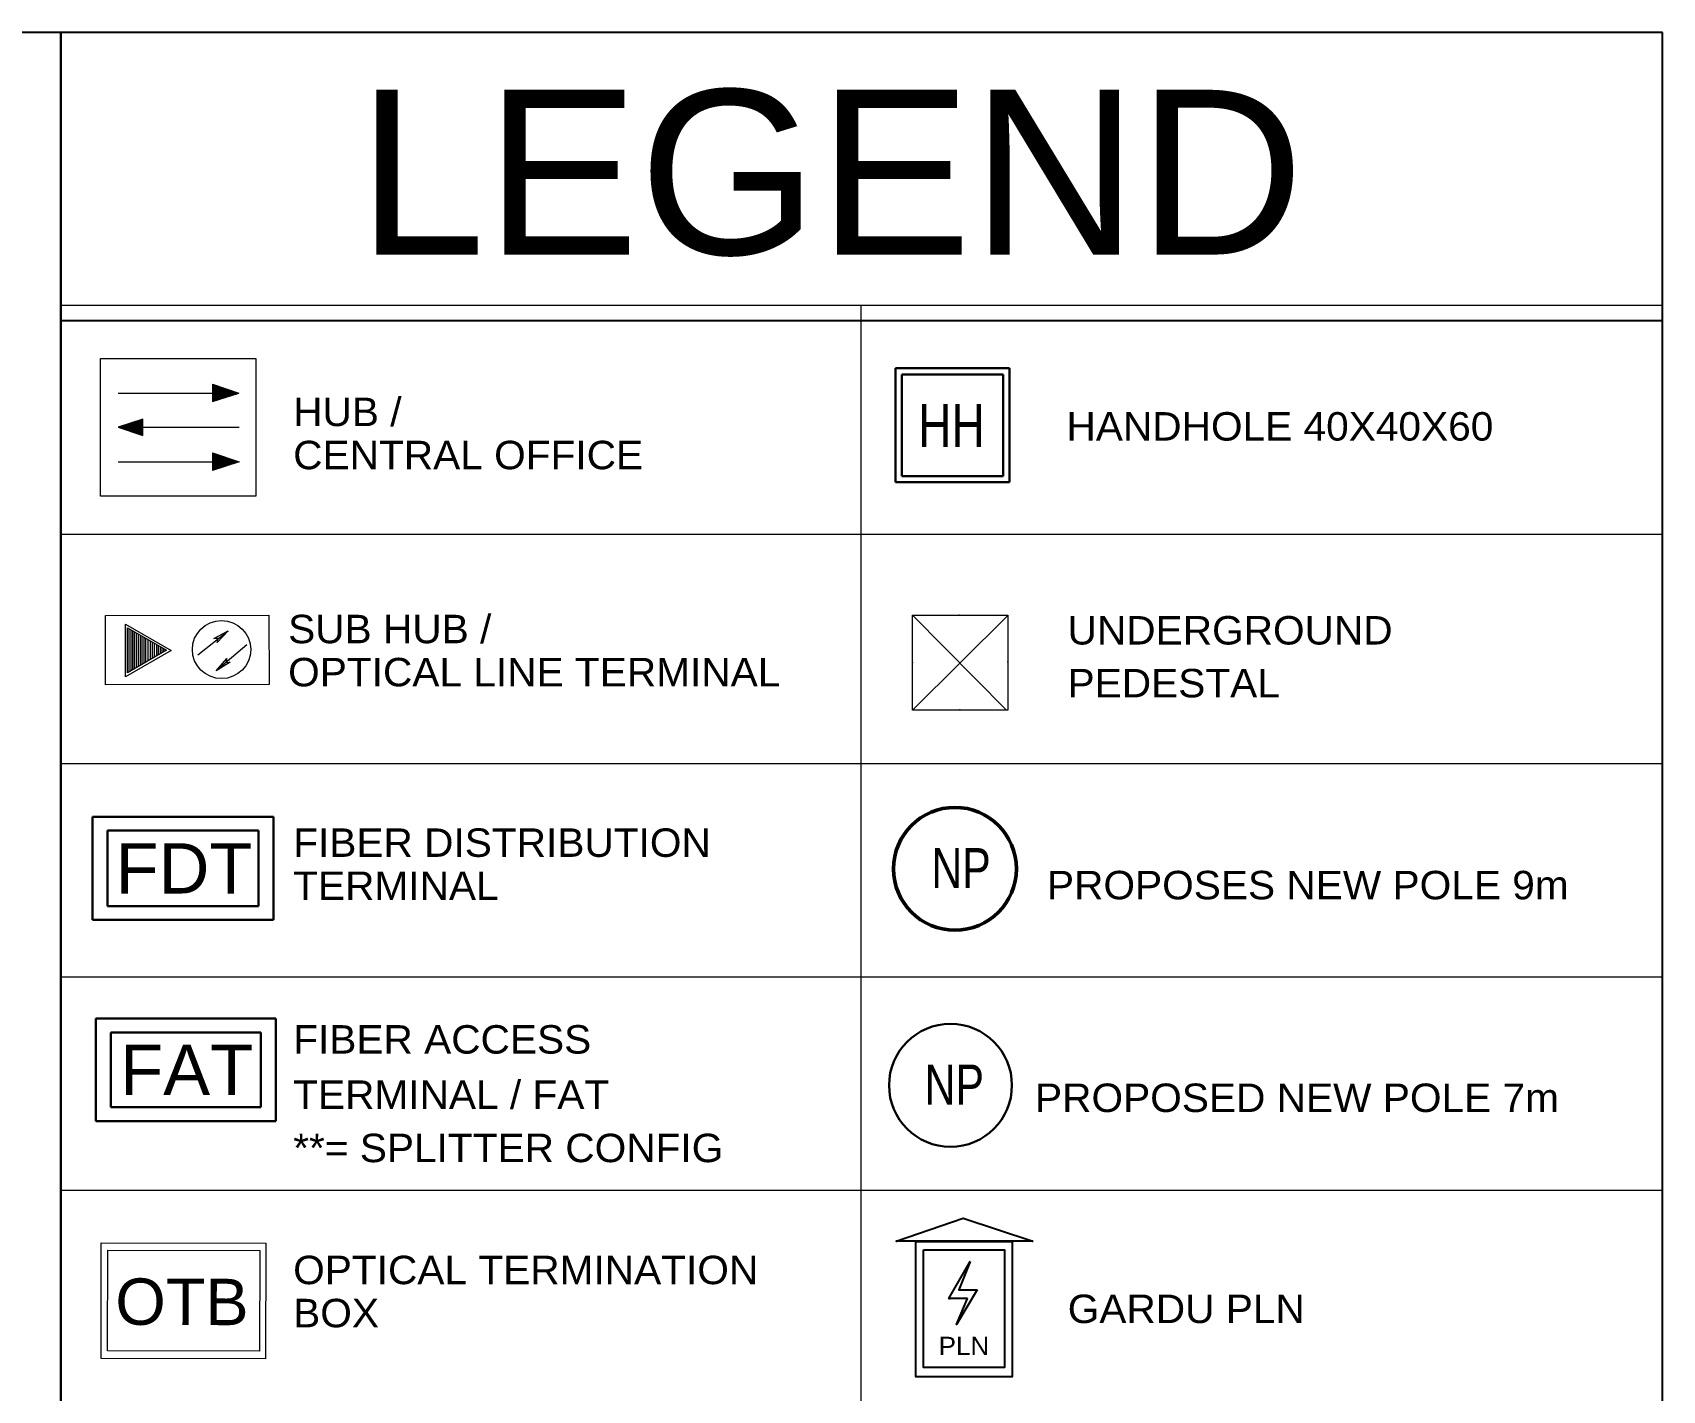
# Model space of a CAD drawing. Header units: metres. Extents: x 3071 to 12757, y 289 to 1488.
# Drawn here: x 12683.5 to 12757.3, y 1196.6 to 1258 of the extents above; entities that cross this region are included whole.
import ezdxf
from ezdxf.enums import TextEntityAlignment as Align

# ---------------------------------------------------------------- set-up
doc = ezdxf.new("R2010")
doc.units = ezdxf.units.M
doc.linetypes.add('PHANTOM2', pattern=[1.25, 0.625, -0.125, 0.125, -0.125, 0.125, -0.125])
for name, color, linetype in [('Basic Map', 251, 'Continuous'), ('HAND HOLE 40x40x60', 5, 'Continuous'), ('HUB CENTRAL OFFICE', 10, 'Continuous'), ('PLN', 250, 'Continuous'), ('PROPOSED NEW POLE 7m', 92, 'Continuous'), ('UNDERGROUND pedestal', 92, 'Continuous')]:
    doc.layers.add(name, color=color, linetype=linetype)
for name, color, linetype, lineweight in [('DESIGN SUMMARY', 7, 'Continuous', 0), ('FAT', 30, 'Continuous', 18), ('FAT AREA', 134, 'PHANTOM2', 25), ('FDT', 12, 'Continuous', 18), ('HAND HOLE 80x80x130', 30, 'Continuous', 0), ('HUB', 1, 'Continuous', 18), ('OLT', 1, 'Continuous', 18), ('OTB', 5, 'Continuous', 18), ('PROPOSES NEW POLE 9m', 170, 'Continuous', 0), ('SUB HUB', 1, 'Continuous', 13), ('TEE RADIUS', 5, 'Continuous', 0), ('TITLE BLOCK', 7, 'Continuous', 18)]:
    doc.layers.add(name, color=color, linetype=linetype, lineweight=lineweight)
doc.styles.add('Annotative', font='arial.ttf')
doc.styles.get("Standard").update_dxf_attribs({"font": 'arial.ttf'})
doc.styles.add('Style-WORKING', font='WORKING.shx')
doc.styles.add('Title Block v21 - Default$0$Standard', font='arial.ttf')
doc.styles.add('Title Block v21 - Default$0$Styledgn001', font='dgn001.shx')
doc.styles.add('Title Block v21 - Default$0$Styledgn003', font='dgn003.shx')

# ---------------------------------------------------------------- blocks, each defined once
blk = doc.blocks.new('Title Block v21 - Default$0$AnonymousCell4')
at = {"layer": 'TITLE BLOCK', "color": 3, "linetype": 'Continuous', "lineweight": 0}
for p, q in [((5.55, 5.51), (-5.55, -5.52)), ((5.36, -5.52), (-5.5, 5.5))]:
    blk.add_line(p, q, dxfattribs=at)
at = {"layer": 'TITLE BLOCK', "color": 3, "linetype": 'Continuous', "lineweight": 0, "flags": 128}
blk.add_lwpolyline([(-5.55, 5.51), (5.5, 5.51), (5.5, -5.49), (-5.55, -5.49), (-5.55, 5.51)], dxfattribs=at)
at = {"layer": 'TITLE BLOCK', "color": 3, "linetype": 'Continuous', "lineweight": 0}
for p in [(-0.14, 5.51), (-5.55, 0.04), (5.52, 0.09), (-0.06, -5.45)]:
    blk.add_point(p, dxfattribs=at)
blk = doc.blocks.new('Title Block v21 - Default$0$AnonymousCell9')
at = {"layer": 'OLT', "color": 1, "linetype": 'Continuous', "lineweight": 0}
for p, q in [((-2.22, -2.47), (-2.22, 2.51)), ((-1.99, -2.34), (-1.99, 2.38)), ((-1.79, -2.22), (-1.79, 2.27)), ((-1.59, -2.11), (-1.6, 2.15)), ((-1.37, -1.98), (-1.37, 2.03)), ((-1.15, -1.85), (-1.15, 1.9)), ((-0.91, -1.72), (-0.91, 1.77)), ((-0.7, -1.59), (-0.7, 1.64)), ((-0.49, -1.47), (-0.49, 1.52)), ((-0.27, -1.35), (-0.27, 1.4)), ((-0.01, -1.2), (-0.01, 1.25)), ((0.24, -1.06), (0.24, 1.11)), ((0.5, -0.9), (0.5, 0.96)), ((0.73, -0.77), (0.73, 0.82)), ((0.98, -0.63), (0.98, 0.68)), ((1.19, -0.51), (1.19, 0.56)), ((1.43, -0.37), (1.43, 0.43)), ((1.62, -0.26), (1.62, 0.32)), ((1.82, -0.14), (1.82, 0.2))]:
    blk.add_line(p, q, dxfattribs=at)
at = {"layer": 'OLT', "color": 1, "linetype": 'Continuous', "lineweight": 0, "flags": 128}
for points in [[(-2.66, -3.05), (-2.66, 3.05), (2.66, 0), (-2.66, -3.05)], [(-2.42, -2.59), (-2.43, 2.63), (2.12, 0.03), (-2.42, -2.59)], [(-2.42, -2.59), (-2.43, 2.63), (2.12, 0.03), (-2.42, -2.59)]]:
    blk.add_lwpolyline(points, dxfattribs=at)
blk = doc.blocks.new('Title Block v21 - Default$0$AnonymousCell10')
at = {"layer": 'OLT', "color": 1, "linetype": 'Continuous', "lineweight": 0, "flags": 128}
for points in [[(-2.77, -0.62), (0.75, 2.18), (-0.5, 0.82), (-0.4, 1.27), (-0.88, 1.28), (0.75, 2.18)], [(2.92, 0.55), (-0.61, -2.45), (0.59, -1.03), (0.5, -1.5), (0.99, -1.48), (-0.61, -2.45)]]:
    blk.add_lwpolyline(points, dxfattribs=at)
at = {"layer": 'OLT', "color": 1, "linetype": 'Continuous', "lineweight": 0}
blk.add_ellipse((0, 0), major_axis=(-3.39, 0), ratio=0.99325, dxfattribs=at)
blk = doc.blocks.new('Title Block v21 - Default$0$AnonymousCell8')
at = {"layer": 'OLT', "color": 7, "linetype": 'Continuous', "lineweight": 0, "flags": 128}
blk.add_lwpolyline([(9.49, -4.02), (-9.48, -4.04), (-9.49, 4.02), (9.48, 4.04), (9.49, -4.02)], dxfattribs=at)
at = {"color": 7, "linetype": 'Continuous', "lineweight": 0}
for name, p in [('Title Block v21 - Default$0$AnonymousCell9', (-4.51, -0.05)), ('Title Block v21 - Default$0$AnonymousCell10', (3.99, 0.05))]:
    blk.add_blockref(name, p, dxfattribs=at)
blk = doc.blocks.new('Title Block v21 - Default$0$AnonymousCell11')
at = {"layer": 'HUB'}
for p, q in [((-6.95, 3.97), (3.99, 3.97)), ((3.99, 5), (3.99, 2.98)), ((3.99, 5), (7.05, 3.97)), ((3.99, 2.98), (7.05, 3.97)), ((4.09, 3.03), (4.09, 4.97)), ((4.19, 3.06), (4.19, 4.93)), ((4.29, 3.1), (4.29, 4.9)), ((4.39, 3.13), (4.39, 4.87)), ((4.49, 3.16), (4.49, 4.83)), ((4.59, 3.19), (4.59, 4.8)), ((4.69, 3.22), (4.69, 4.77)), ((4.79, 3.25), (4.79, 4.73)), ((4.89, 3.29), (4.89, 4.7)), ((4.99, 3.32), (4.99, 4.66)), ((5.09, 3.35), (5.09, 4.63)), ((5.19, 3.38), (5.19, 4.6)), ((5.29, 3.41), (5.29, 4.56)), ((5.39, 3.44), (5.39, 4.53)), ((5.49, 3.48), (5.49, 4.5)), ((5.59, 3.51), (5.59, 4.46)), ((5.69, 3.54), (5.69, 4.43)), ((5.79, 3.57), (5.79, 4.4)), ((5.89, 3.6), (5.89, 4.36)), ((5.99, 3.63), (5.99, 4.33)), ((6.09, 3.67), (6.09, 4.3)), ((6.19, 3.7), (6.19, 4.26)), ((6.29, 3.73), (6.29, 4.23)), ((6.39, 3.76), (6.39, 4.19)), ((6.49, 3.79), (6.49, 4.16)), ((6.59, 3.83), (6.59, 4.13)), ((6.69, 3.86), (6.69, 4.09)), ((6.79, 3.89), (6.79, 4.06)), ((6.89, 3.92), (6.89, 4.03)), ((-4.1, 0.96), (-6.95, 0)), ((-6.95, 0), (-4.1, -0.96)), ((-6.8, -0.05), (-6.8, 0.05)), ((-6.7, -0.08), (-6.7, 0.09)), ((-6.6, -0.12), (-6.6, 0.12)), ((-6.5, -0.15), (-6.5, 0.15)), ((-6.4, -0.19), (-6.4, 0.19)), ((-6.3, -0.22), (-6.3, 0.22)), ((-6.2, -0.25), (-6.2, 0.25)), ((-6.1, -0.29), (-6.1, 0.29)), ((-6, -0.32), (-6, 0.32)), ((-5.9, -0.35), (-5.9, 0.36)), ((-5.8, -0.39), (-5.8, 0.39)), ((-5.7, -0.42), (-5.7, 0.42)), ((-5.6, -0.45), (-5.6, 0.46)), ((-5.5, -0.49), (-5.5, 0.49)), ((-5.4, -0.52), (-5.4, 0.52)), ((-5.3, -0.55), (-5.3, 0.56)), ((-5.2, -0.59), (-5.2, 0.59)), ((-5.1, -0.62), (-5.1, 0.63)), ((-5, -0.65), (-5, 0.66)), ((-4.9, -0.69), (-4.9, 0.69)), ((-4.8, -0.72), (-4.8, 0.73)), ((-4.7, -0.76), (-4.7, 0.76)), ((-4.6, -0.79), (-4.6, 0.79)), ((-4.5, -0.82), (-4.5, 0.83)), ((-4.4, -0.86), (-4.4, 0.86)), ((-4.3, -0.89), (-4.3, 0.9)), ((-4.2, -0.92), (-4.2, 0.93)), ((-4.1, -0.96), (-4.1, 0.96)), ((-4.1, 0), (7.06, 0)), ((3.99, -2.98), (3.99, -5)), ((3.99, -2.98), (7.06, -4)), ((4.09, -4.96), (4.09, -3.01)), ((4.19, -4.93), (4.19, -3.04)), ((4.29, -4.9), (4.29, -3.08)), ((4.39, -4.87), (4.39, -3.11)), ((4.49, -4.83), (4.49, -3.14)), ((4.59, -4.8), (4.59, -3.18)), ((4.69, -4.77), (4.69, -3.21)), ((4.79, -4.74), (4.79, -3.24)), ((4.89, -4.7), (4.89, -3.28)), ((4.99, -4.67), (4.99, -3.31)), ((5.09, -4.64), (5.09, -3.34)), ((5.19, -4.61), (5.19, -3.38)), ((5.29, -4.57), (5.29, -3.41)), ((5.39, -4.54), (5.39, -3.45)), ((5.49, -4.51), (5.49, -3.48)), ((5.59, -4.48), (5.59, -3.51)), ((5.69, -4.44), (5.69, -3.55)), ((5.79, -4.41), (5.79, -3.58)), ((5.89, -4.38), (5.89, -3.61)), ((5.99, -4.35), (5.99, -3.65)), ((6.09, -4.31), (6.09, -3.68)), ((6.19, -4.28), (6.19, -3.71)), ((6.29, -4.25), (6.29, -3.75)), ((6.39, -4.22), (6.39, -3.78)), ((-6.95, -4), (3.99, -4)), ((7.06, -4), (3.99, -5)), ((6.49, -4.19), (6.49, -3.81)), ((6.59, -4.15), (6.59, -3.85)), ((6.69, -4.12), (6.69, -3.88)), ((6.79, -4.09), (6.79, -3.91))]:
    blk.add_line(p, q, dxfattribs=at)
at = {"layer": 'HUB', "flags": 128}
blk.add_lwpolyline([(-9.01, 8), (9.01, 8), (9.01, -8), (-9.01, -8), (-9.01, 8)], dxfattribs=at)
blk = doc.blocks.new('Title Block v21 - Default$0$AnonymousCell16')
at = {"layer": 'OTB', "flags": 128}
for points in [[(9.55, 6.69), (9.52, -6.72), (-9.55, -6.68), (-9.52, 6.73), (9.55, 6.69)], [(8.88, 5.85), (8.85, -5.82), (-8.78, -5.78), (-8.76, 5.89), (8.88, 5.85)]]:
    blk.add_lwpolyline(points, dxfattribs=at)
at = {"layer": 'OTB'}
blk.add_text('OTB', height=5.387, rotation=359.7767, dxfattribs=at).set_placement((-7.88, 2.62), align=Align.TOP_LEFT)
blk = doc.blocks.new('NW')
at = {"layer": 'TEE RADIUS', "color": 3, "lineweight": 30}
blk.add_circle((3653672.7, -855467.42), 10.95, dxfattribs=at)
at = {"layer": 'TITLE BLOCK', "color": 3, "linetype": 'Continuous', "lineweight": 0, "style": 'Title Block v21 - Default$0$Styledgn003', "width": 0.799091}
blk.add_text('NP', height=7.123, dxfattribs=at).set_placement((3653673.38, -855470.84), align=Align.CENTER)
blk = doc.blocks.new('333333666666')
at = {"layer": 'HAND HOLE 80x80x130', "color": 5, "lineweight": 30}
for p, q in [((710879.06, 9312866.64), (710879.06, 9312886.93)), ((710879.06, 9312886.93), (710899.37, 9312886.93)), ((710880.2, 9312867.69), (710880.2, 9312885.82)), ((710880.2, 9312885.82), (710898.23, 9312885.82)), ((710898.23, 9312885.82), (710898.23, 9312867.69)), ((710899.37, 9312886.93), (710899.37, 9312866.64)), ((710899.37, 9312866.64), (710879.06, 9312866.64)), ((710898.23, 9312867.69), (710880.2, 9312867.69))]:
    blk.add_line(p, q, dxfattribs=at)
at = {"layer": 'HAND HOLE 80x80x130', "color": 5, "linetype": 'Continuous', "style": 'Title Block v21 - Default$0$Styledgn003', "width": 0.799081}
blk.add_text('HH', height=7.691, dxfattribs=at).set_placement((710889.05, 9312872.9), align=Align.CENTER)
blk = doc.blocks.new('pln')
at = {"layer": 'PLN', "color": 30, "flags": 128}
for points in [[(20836.18, -954.1), (20848.09, -949.98), (20848.19, -949.98)], [(20848.09, -949.98), (20860.55, -954.1), (20860.58, -954.1)], [(20860.55, -954.1), (20836.18, -954.1), (20836.26, -954.1)], [(20839.7, -954.13), (20856.85, -954.13), (20856.85, -978.27), (20839.7, -978.27), (20839.7, -954.13)], [(20839.72, -954.1), (20856.59, -954.1), (20857.07, -954.1)], [(20841.02, -955.62), (20855.49, -955.62), (20855.49, -976.61), (20841.02, -976.61), (20841.02, -955.62)], [(20845.55, -964.29), (20849.34, -957.68), (20849.37, -957.68)], [(20849.34, -957.68), (20847.32, -962.74), (20847.75, -962.74)], [(20850.61, -962.74), (20846.95, -968.92), (20846.95, -968.92)], [(20847.32, -962.74), (20850.61, -962.74), (20850.61, -962.74)], [(20845.55, -964.29), (20845.79, -964.29)], [(20848.86, -964.29), (20845.55, -964.29), (20845.79, -964.29)], [(20846.95, -968.92), (20848.86, -964.29), (20848.86, -964.29)]]:
    blk.add_lwpolyline(points, dxfattribs=at)
at = {"layer": 'PLN', "color": 30, "linetype": 'Continuous', "style": 'Title Block v21 - Default$0$Styledgn001', "width": 1.06772}
blk.add_text('PLN', height=3.245, dxfattribs=at).set_placement((20843.74, -974.37))
blk = doc.blocks.new('np9')
at = {"layer": 'TEE RADIUS', "lineweight": 50}
blk.add_ellipse((19986.116, -11155.55), major_axis=(-2.605, 2.605), ratio=1, start_param=3.926991, end_param=10.210176, dxfattribs=at)
at = {"layer": 'TITLE BLOCK', "color": 5, "linetype": 'ByBlock', "style": 'Title Block v21 - Default$0$Styledgn003', "width": 0.799091}
blk.add_text('NP', height=2.397, dxfattribs=at).set_placement((19984.704, -11156.702))
blk = doc.blocks.new('11111111')
at = {"color": 30, "lineweight": 30, "ltscale": 0.15}
for p, q in [((3655045.5, -855118.6), (3655045.5, -855088.12)), ((3655045.5, -855088.12), (3655099.02, -855088.12)), ((3655099.02, -855088.12), (3655099.02, -855118.6)), ((3655049.96, -855114.51), (3655049.96, -855092.21)), ((3655049.96, -855092.21), (3655094.56, -855092.21)), ((3655094.56, -855092.21), (3655094.56, -855114.51)), ((3655094.56, -855114.51), (3655049.96, -855114.51)), ((3655099.02, -855118.6), (3655045.5, -855118.6))]:
    blk.add_line(p, q, dxfattribs=at)
at = {"color": 30, "lineweight": 80, "style": 'Title Block v21 - Default$0$Standard'}
blk.add_text('FAT', height=15, dxfattribs=at).set_placement((3655072.52, -855103.36), align=Align.MIDDLE_CENTER)
blk = doc.blocks.new('FDT New')
at = {"layer": 'FDT', "color": 1, "lineweight": 30, "ltscale": 0.15}
for p, q in [((0, -340.6), (0, 0)), ((0, 0), (598.1, 0)), ((49.8, -294.9), (49.8, -45.7)), ((49.8, -45.7), (548.2, -45.7)), ((548.2, -45.7), (548.2, -294.9)), ((598.1, 0), (598.1, -340.6)), ((548.2, -294.9), (49.8, -294.9)), ((598.1, -340.6), (0, -340.6))]:
    blk.add_line(p, q, dxfattribs=at)
at = {"layer": 'FDT', "color": 1, "lineweight": 80, "style": 'Annotative', "width": 1}
blk.add_text('FDT', height=166.13, dxfattribs=at).set_placement((302, -170.3), align=Align.MIDDLE_CENTER)

msp = doc.modelspace()

# ---------------------------------------------------------------- linework, layer by layer
for p, q in [((12757.322, 1258.049), (12247.948, 1258.049)), ((12684.823, 1258.049), (12684.822, 1143.99)), ((12757.322, 897.849), (12757.322, 1258.049)), ((12684.819, 1245.011), (12757.322, 1245.011))]:
    msp.add_line(p, q)
at = {"layer": 'Basic Map', "linetype": 'Continuous'}
msp.add_lwpolyline([(12247.948, 898.508), (12684.823, 898.508), (12684.823, 1258.049), (12247.948, 1258.049)], close=True, dxfattribs=at)
at = {"layer": 'DESIGN SUMMARY', "color": 7, "lineweight": 0}
msp.add_line((12684.823, 1258.049), (12569.423, 1258.049), dxfattribs=at)
at = {"layer": 'TITLE BLOCK'}
for p, q in [((12684.822, 897.824), (12684.822, 1258.049)), ((12757.322, 1245.688), (12684.819, 1245.688)), ((12757.322, 1235.319), (12684.819, 1235.319)), ((12757.322, 1224.938), (12684.819, 1224.938))]:
    msp.add_line(p, q, dxfattribs=at)
at = {"layer": 'TITLE BLOCK', "color": 7, "linetype": 'Continuous', "lineweight": 0}
for p, q in [((12721.036, 1245.688), (12721.036, 1128.257)), ((12757.322, 1215.279), (12684.819, 1215.279)), ((12757.322, 1205.62), (12684.819, 1205.62))]:
    msp.add_line(p, q, dxfattribs=at)

# ---------------------------------------------------------------- block references
at = {"xscale": 0.01370628233653404, "yscale": 0.01370628233653404, "zscale": 0.01370628233653404}
msp.add_blockref('FDT New', (12686.26, 1222.543), dxfattribs=at)
at = {"layer": 'FAT', "xscale": 0.1521883896154392, "yscale": 0.1521883896154392, "zscale": 0.1521883896154392}
msp.add_blockref('11111111', (-543569.082, 131347.889), dxfattribs=at)
at = {"layer": 'FAT AREA', "color": 0, "linetype": 'ByBlock', "xscale": 0.2540594366855473, "yscale": 0.2540594366855473, "zscale": 0.2540594366855473}
msp.add_blockref('pln', (7429.011, 1445.723), dxfattribs=at)
at = {"layer": 'HAND HOLE 40x40x60', "color": 2, "xscale": 0.2540594366855473, "yscale": 0.2540594366855473, "zscale": 0.2540594366855473}
msp.add_blockref('333333666666', (-167882.928, -2364783.958), dxfattribs=at)
at = {"layer": 'HUB CENTRAL OFFICE', "linetype": 'Continuous', "xscale": 0.3902840740726364, "yscale": 0.3902840740726364, "zscale": 0.3902840740726364}
msp.add_blockref('Title Block v21 - Default$0$AnonymousCell11', (12690.135, 1240.178), dxfattribs=at)
at = {"layer": 'OTB', "linetype": 'Continuous', "xscale": 0.3902840740726364, "yscale": 0.3902840740726364, "zscale": 0.3902840740726364}
msp.add_blockref('Title Block v21 - Default$0$AnonymousCell16', (12690.37, 1200.624), dxfattribs=at)
at = {"layer": 'PROPOSED NEW POLE 7m', "xscale": 0.2540594366855473, "yscale": 0.2540594366855473, "zscale": 0.2540594366855473}
msp.add_blockref('NW', (-915524.932, 218549.956), dxfattribs=at)
at = {"layer": 'PROPOSES NEW POLE 9m', "color": 5, "linetype": 'ByBlock', "xscale": 0.7549229997397506, "yscale": 0.7549229997397506, "zscale": 0.7549229997397506}
msp.add_blockref('np9', (-2362.68, 9641.769), dxfattribs=at)
at = {"layer": 'SUB HUB', "color": 7, "linetype": 'Continuous', "lineweight": 0, "xscale": 0.3902840740726364, "yscale": 0.3902840740726364, "zscale": 0.3902840740726364}
msp.add_blockref('Title Block v21 - Default$0$AnonymousCell8', (12690.543, 1230.095), dxfattribs=at)
at = {"layer": 'UNDERGROUND pedestal', "color": 7, "linetype": 'Continuous', "lineweight": 0, "xscale": 0.3902840740726364, "yscale": 0.3902840740726364, "zscale": 0.3902840740726364}
msp.add_blockref('Title Block v21 - Default$0$AnonymousCell4', (12725.539, 1229.518), dxfattribs=at)

# ---------------------------------------------------------------- texts
at = {"layer": 'TITLE BLOCK', "color": 7, "lineweight": 0, "style": 'Annotative'}
msp.add_text('LEGEND', height=7.4606, rotation=0.00046, dxfattribs=at).set_placement((12698.244, 1255.46), align=Align.TOP_LEFT)
at = {"layer": 'TITLE BLOCK', "color": 7, "linetype": 'Continuous', "lineweight": 0, "width": 1.06772}
for s, height, style, p in [('HUB /', 1.2883, 'Title Block v21 - Default$0$Styledgn001', (12695.341, 1240.232)), ('CENTRAL OFFICE', 1.28828, 'Title Block v21 - Default$0$Styledgn001', (12695.341, 1238.28)), ('SUB HUB /', 1.2883, 'Title Block v21 - Default$0$Styledgn001', (12695.113, 1230.401)), ('UNDERGROUND', 1.28828, 'Title Block v21 - Default$0$Styledgn001', (12730.396, 1230.344)), ('OPTICAL LINE TERMINAL', 1.28828, 'Title Block v21 - Default$0$Styledgn001', (12695.113, 1228.45)), ('PEDESTAL', 1.2883, 'Title Block v21 - Default$0$Styledgn001', (12730.396, 1227.95)), ('FIBER DISTRIBUTION', 1.28828, 'Style-WORKING', (12695.341, 1220.729)), ('TERMINAL', 1.2883, 'Style-WORKING', (12695.341, 1218.778)), ('FIBER ACCESS', 1.28828, 'Title Block v21 - Default$0$Styledgn001', (12695.341, 1211.821)), ('OPTICAL TERMINATION', 1.28828, 'Title Block v21 - Default$0$Styledgn001', (12695.341, 1201.382)), ('BOX', 1.2883, 'Title Block v21 - Default$0$Styledgn001', (12695.341, 1199.43)), ('GARDU PLN', 1.2883, 'Title Block v21 - Default$0$Styledgn001', (12730.403, 1199.621))]:
    msp.add_text(s, height=height, dxfattribs=dict(at, style=style)).set_placement(p)
at = {"layer": 'TITLE BLOCK', "color": 7, "linetype": 'Continuous', "lineweight": 0, "char_height": 1.28828, "attachment_point": 7, "line_spacing_factor": 0.6, "style": 'Title Block v21 - Default$0$Styledgn001'}
for s, insert in [('\\H1x;\\W1.06772;HANDHOLE 40X40X60', (12730.346, 1239.558)), ('{\\W1.068;PROPOSES NEW POLE 9m}', (12729.463, 1218.789)), ('\\H1x;\\W1.06772;TERMINAL / FAT', (12695.341, 1209.301)), ('{\\W1.068;PROPOSED NEW POLE 7m}', (12728.922, 1209.159)), ('\\H1x;\\W1.06772;**= SPLITTER CONFIG', (12695.341, 1206.888))]:
    msp.add_mtext(s, dxfattribs=dict(at, insert=insert))

doc.saveas('drawing.dxf')
